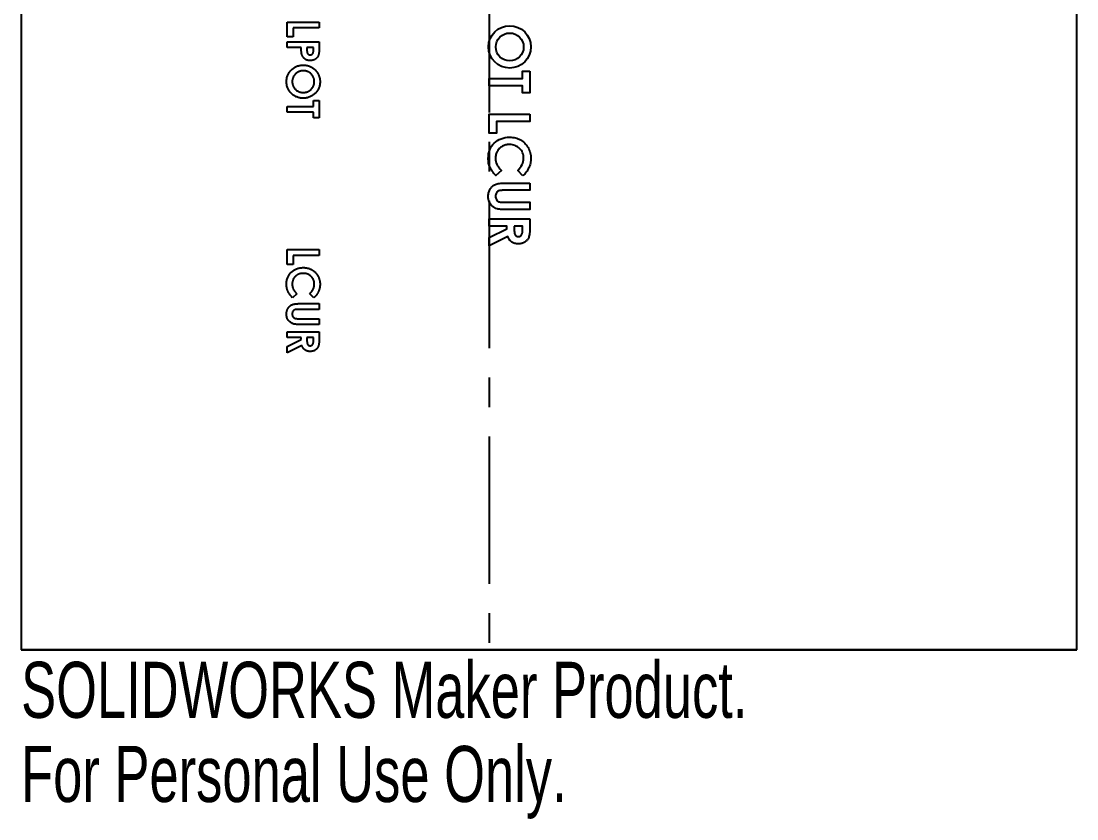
# Model space of a CAD drawing. Header units: millimetres. Extents: x -1295 to -1204, y -914 to -779.
# Drawn here: x -1295.2 to -1204.2, y -913.9 to -845.2 of the extents above; entities that cross this region are included whole.
import ezdxf

# ---------------------------------------------------------------- set-up
doc = ezdxf.new("R2010")
doc.units = ezdxf.units.MM
doc.linetypes.add('CENTERX2', pattern=[20.32, 12.7, -2.54, 2.54, -2.54])
doc.styles.add('SLDTEXTSTYLE0', font='TXT', dxfattribs={"width": 0.7})

msp = doc.modelspace()

# ---------------------------------------------------------------- linework, layer by layer
at = {"color": 7, "linetype": 'Continuous', "lineweight": 25}
for p, q in [((-1295.195, -779.37), (-1295.195, -899.37)), ((-1204.195, -899.37), (-1204.195, -779.37)), ((-1272.25, -845.245), (-1269.5, -845.245)), ((-1272.25, -846.514), (-1272.25, -845.245)), ((-1269.5, -845.245), (-1269.5, -845.738)), ((-1269.5, -845.738), (-1271.756, -845.738)), ((-1271.756, -845.738), (-1271.756, -846.514)), ((-1271.756, -846.514), (-1272.25, -846.514)), ((-1272.25, -847.431), (-1272.25, -846.937)), ((-1272.25, -846.937), (-1269.5, -846.937)), ((-1269.5, -846.937), (-1269.5, -847.488)), ((-1271.051, -847.431), (-1272.25, -847.431)), ((-1269.994, -847.431), (-1270.558, -847.431)), ((-1270.558, -847.431), (-1270.558, -847.605)), ((-1270.281, -848.065), (-1270.281, -848.065)), ((-1270.048, -847.936), (-1270.048, -847.936)), ((-1269.994, -847.586), (-1269.994, -847.431)), ((-1270.874, -848.947), (-1270.874, -848.947)), ((-1272.32, -850.384), (-1272.32, -850.384)), ((-1269.429, -850.38), (-1269.429, -850.38)), ((-1270.877, -851.309), (-1270.877, -851.309)), ((-1272.25, -853.001), (-1272.25, -852.508)), ((-1272.25, -852.508), (-1269.994, -852.508)), ((-1269.994, -852.014), (-1269.5, -852.014)), ((-1269.994, -852.508), (-1269.994, -852.014)), ((-1269.5, -852.014), (-1269.5, -853.495)), ((-1269.994, -853.001), (-1272.25, -853.001)), ((-1269.994, -853.495), (-1269.994, -853.001)), ((-1269.5, -853.495), (-1269.994, -853.495)), ((-1272.25, -864.857), (-1269.5, -864.857)), ((-1272.25, -866.126), (-1272.25, -864.857)), ((-1269.5, -865.351), (-1271.756, -865.351)), ((-1271.756, -865.351), (-1271.756, -866.126)), ((-1269.5, -864.857), (-1269.5, -865.351)), ((-1271.756, -866.126), (-1272.25, -866.126)), ((-1270.871, -866.408), (-1270.871, -866.408)), ((-1272.32, -867.836), (-1272.32, -867.836)), ((-1269.429, -867.844), (-1269.429, -867.844)), ((-1271.427, -868.655), (-1271.796, -869.006)), ((-1271.427, -868.655), (-1271.427, -868.655)), ((-1269.977, -869.017), (-1270.323, -868.655)), ((-1270.323, -868.655), (-1270.323, -868.655)), ((-1271.141, -869.511), (-1269.5, -869.511)), ((-1271.141, -869.511), (-1271.141, -869.511)), ((-1269.5, -869.511), (-1269.5, -870.004)), ((-1272.32, -870.412), (-1272.32, -870.412)), ((-1269.5, -870.004), (-1271.289, -870.004)), ((-1271.224, -870.815), (-1269.5, -870.815)), ((-1271.224, -870.815), (-1271.224, -870.815)), ((-1269.5, -870.815), (-1269.5, -871.309)), ((-1269.5, -871.309), (-1271.141, -871.309)), ((-1272.25, -871.944), (-1269.5, -871.944)), ((-1272.25, -872.437), (-1272.25, -871.944)), ((-1271.051, -872.437), (-1272.25, -872.437)), ((-1272.25, -873.211), (-1271.051, -872.605)), ((-1271.051, -872.605), (-1271.051, -872.437)), ((-1269.994, -872.437), (-1270.558, -872.437)), ((-1270.558, -872.437), (-1270.558, -872.629)), ((-1269.994, -872.605), (-1269.994, -872.437)), ((-1269.5, -871.944), (-1269.5, -872.519)), ((-1270.995, -873.125), (-1272.25, -873.759)), ((-1272.25, -873.759), (-1272.25, -873.211)), ((-1295.195, -899.37), (-1204.195, -899.37)), ((-1204.195, -899.37), (-1295.195, -899.37))]:
    msp.add_line(p, q, dxfattribs=at)
at = {"color": 7, "linetype": 'CENTERX2'}
msp.add_line((-1254.842, -779.37), (-1254.842, -899.37), dxfattribs=at)
at = {"color": 7, "linetype": 'Continuous', "flags": 128}
for points in [[(-1251.342, -849.466), (-1251.342, -851.351), (-1251.342, -851.351), (-1251.971, -851.351), (-1251.971, -851.351), (-1251.971, -850.722), (-1251.971, -850.722), (-1254.842, -850.722), (-1254.842, -850.722), (-1254.842, -850.094), (-1254.842, -850.094), (-1251.971, -850.094), (-1251.971, -850.094), (-1251.971, -849.466), (-1251.971, -849.466), (-1251.342, -849.466)], [(-1251.342, -853.19), (-1251.342, -853.819), (-1251.342, -853.819), (-1254.214, -853.819), (-1254.214, -853.819), (-1254.214, -854.806), (-1254.214, -854.806), (-1254.842, -854.806), (-1254.842, -854.806), (-1254.842, -853.19), (-1254.842, -853.19), (-1251.342, -853.19)], [(-1251.95, -858.485), (-1252.39, -858.025), (-1252.39, -858.025), (-1252.271, -857.905), (-1252.167, -857.782), (-1252.08, -857.656), (-1252.008, -857.525), (-1251.952, -857.392), (-1251.912, -857.253), (-1251.889, -857.112), (-1251.881, -856.967), (-1251.881, -856.967), (-1251.887, -856.846), (-1251.903, -856.729), (-1251.93, -856.617), (-1251.968, -856.511), (-1252.017, -856.409), (-1252.077, -856.312), (-1252.147, -856.219), (-1252.229, -856.132), (-1252.318, -856.053), (-1252.412, -855.984), (-1252.512, -855.925), (-1252.616, -855.878), (-1252.726, -855.841), (-1252.841, -855.814), (-1252.961, -855.799), (-1253.085, -855.793), (-1253.085, -855.793), (-1253.173, -855.795), (-1253.258, -855.802), (-1253.341, -855.814), (-1253.421, -855.831), (-1253.498, -855.852), (-1253.573, -855.878), (-1253.646, -855.909), (-1253.716, -855.944), (-1253.782, -855.983), (-1253.845, -856.026), (-1253.905, -856.074), (-1253.961, -856.125), (-1254.013, -856.18), (-1254.061, -856.239), (-1254.106, -856.302), (-1254.148, -856.369), (-1254.184, -856.438), (-1254.216, -856.51), (-1254.243, -856.583), (-1254.265, -856.659), (-1254.282, -856.736), (-1254.294, -856.815), (-1254.302, -856.897), (-1254.304, -856.979), (-1254.304, -856.979), (-1254.297, -857.119), (-1254.277, -857.253), (-1254.242, -857.382), (-1254.195, -857.504), (-1254.164, -857.564), (-1254.128, -857.625), (-1254.087, -857.688), (-1254.04, -857.753), (-1253.987, -857.818), (-1253.928, -857.886), (-1253.864, -857.955), (-1253.795, -858.025), (-1253.795, -858.025), (-1254.264, -858.471), (-1254.264, -858.471), (-1254.354, -858.377), (-1254.438, -858.284), (-1254.514, -858.192), (-1254.583, -858.102), (-1254.645, -858.013), (-1254.699, -857.925), (-1254.746, -857.838), (-1254.786, -857.753), (-1254.821, -857.667), (-1254.85, -857.578), (-1254.875, -857.486), (-1254.896, -857.392), (-1254.912, -857.293), (-1254.923, -857.192), (-1254.93, -857.089), (-1254.932, -856.982), (-1254.932, -856.982), (-1254.924, -856.786), (-1254.9, -856.601), (-1254.859, -856.423), (-1254.802, -856.255), (-1254.73, -856.097), (-1254.641, -855.946), (-1254.535, -855.806), (-1254.414, -855.674), (-1254.28, -855.555), (-1254.137, -855.451), (-1253.984, -855.364), (-1253.823, -855.292), (-1253.653, -855.236), (-1253.473, -855.196), (-1253.285, -855.172), (-1253.087, -855.165), (-1253.087, -855.165), (-1252.958, -855.168), (-1252.832, -855.179), (-1252.71, -855.198), (-1252.592, -855.223), (-1252.478, -855.255), (-1252.366, -855.295), (-1252.259, -855.342), (-1252.156, -855.397), (-1252.056, -855.458), (-1251.962, -855.525), (-1251.872, -855.599), (-1251.788, -855.679), (-1251.709, -855.765), (-1251.635, -855.857), (-1251.565, -855.956), (-1251.501, -856.061), (-1251.443, -856.169), (-1251.392, -856.281), (-1251.349, -856.394), (-1251.314, -856.51), (-1251.288, -856.627), (-1251.268, -856.746), (-1251.257, -856.868), (-1251.253, -856.992), (-1251.253, -856.992), (-1251.255, -857.098), (-1251.264, -857.202), (-1251.278, -857.305), (-1251.298, -857.408), (-1251.324, -857.51), (-1251.355, -857.61), (-1251.392, -857.71), (-1251.434, -857.809), (-1251.482, -857.905), (-1251.535, -857.998), (-1251.591, -858.088), (-1251.654, -858.174), (-1251.72, -858.257), (-1251.792, -858.337), (-1251.868, -858.412), (-1251.95, -858.485)], [(-1251.342, -859.113), (-1251.342, -859.742), (-1251.342, -859.742), (-1253.62, -859.742), (-1253.62, -859.742), (-1253.69, -859.742), (-1253.756, -859.745), (-1253.816, -859.749), (-1253.871, -859.754), (-1253.92, -859.762), (-1253.965, -859.77), (-1254.003, -859.781), (-1254.036, -859.793), (-1254.094, -859.822), (-1254.146, -859.861), (-1254.192, -859.907), (-1254.231, -859.962), (-1254.263, -860.024), (-1254.286, -860.092), (-1254.299, -860.166), (-1254.304, -860.246), (-1254.304, -860.246), (-1254.299, -860.331), (-1254.284, -860.41), (-1254.258, -860.483), (-1254.223, -860.549), (-1254.179, -860.608), (-1254.13, -860.657), (-1254.076, -860.696), (-1254.016, -860.725), (-1253.981, -860.737), (-1253.939, -860.746), (-1253.89, -860.755), (-1253.833, -860.762), (-1253.77, -860.767), (-1253.699, -860.771), (-1253.621, -860.773), (-1253.536, -860.774), (-1253.536, -860.774), (-1251.342, -860.774), (-1251.342, -860.774), (-1251.342, -861.402), (-1251.342, -861.402), (-1253.43, -861.402), (-1253.43, -861.402), (-1253.557, -861.401), (-1253.674, -861.398), (-1253.781, -861.394), (-1253.878, -861.387), (-1253.964, -861.379), (-1254.04, -861.37), (-1254.107, -861.358), (-1254.163, -861.344), (-1254.265, -861.309), (-1254.364, -861.261), (-1254.462, -861.199), (-1254.558, -861.125), (-1254.648, -861.041), (-1254.725, -860.95), (-1254.789, -860.854), (-1254.841, -860.752), (-1254.881, -860.642), (-1254.909, -860.523), (-1254.927, -860.396), (-1254.932, -860.26), (-1254.932, -860.26), (-1254.929, -860.169), (-1254.921, -860.082), (-1254.908, -859.998), (-1254.889, -859.916), (-1254.864, -859.838), (-1254.834, -859.762), (-1254.798, -859.69), (-1254.758, -859.62), (-1254.713, -859.554), (-1254.664, -859.493), (-1254.614, -859.437), (-1254.561, -859.386), (-1254.504, -859.34), (-1254.446, -859.299), (-1254.384, -859.262), (-1254.319, -859.231), (-1254.248, -859.203), (-1254.165, -859.179), (-1254.071, -859.159), (-1253.965, -859.143), (-1253.849, -859.13), (-1253.721, -859.12), (-1253.581, -859.116), (-1253.43, -859.113), (-1253.43, -859.113), (-1251.342, -859.113)], [(-1251.342, -862.21), (-1251.342, -862.942), (-1251.342, -862.942), (-1251.344, -863.087), (-1251.349, -863.221), (-1251.356, -863.344), (-1251.368, -863.456), (-1251.382, -863.559), (-1251.4, -863.649), (-1251.42, -863.729), (-1251.444, -863.798), (-1251.471, -863.861), (-1251.503, -863.92), (-1251.539, -863.975), (-1251.579, -864.028), (-1251.623, -864.078), (-1251.671, -864.124), (-1251.724, -864.168), (-1251.781, -864.209), (-1251.841, -864.245), (-1251.903, -864.277), (-1251.969, -864.303), (-1252.037, -864.325), (-1252.108, -864.342), (-1252.182, -864.354), (-1252.257, -864.361), (-1252.337, -864.363), (-1252.337, -864.363), (-1252.419, -864.361), (-1252.499, -864.354), (-1252.574, -864.341), (-1252.647, -864.323), (-1252.716, -864.3), (-1252.781, -864.272), (-1252.844, -864.239), (-1252.902, -864.202), (-1252.957, -864.159), (-1253.008, -864.11), (-1253.057, -864.057), (-1253.101, -863.998), (-1253.142, -863.934), (-1253.18, -863.866), (-1253.214, -863.792), (-1253.245, -863.713), (-1253.245, -863.713), (-1254.842, -864.521), (-1254.842, -864.521), (-1254.842, -863.822), (-1254.842, -863.822), (-1253.317, -863.051), (-1253.317, -863.051), (-1253.317, -862.838), (-1253.317, -862.838), (-1254.842, -862.838), (-1254.842, -862.838), (-1254.842, -862.21), (-1254.842, -862.21), (-1251.342, -862.21)], [(-1252.689, -862.838), (-1252.689, -863.083), (-1252.689, -863.083), (-1252.687, -863.172), (-1252.684, -863.254), (-1252.677, -863.329), (-1252.668, -863.397), (-1252.656, -863.457), (-1252.642, -863.51), (-1252.625, -863.556), (-1252.605, -863.595), (-1252.583, -863.628), (-1252.557, -863.656), (-1252.527, -863.681), (-1252.494, -863.7), (-1252.458, -863.716), (-1252.418, -863.726), (-1252.375, -863.733), (-1252.328, -863.735), (-1252.328, -863.735), (-1252.273, -863.731), (-1252.221, -863.718), (-1252.173, -863.696), (-1252.129, -863.666), (-1252.09, -863.628), (-1252.056, -863.585), (-1252.029, -863.535), (-1252.008, -863.48), (-1251.999, -863.448), (-1251.992, -863.409), (-1251.985, -863.365), (-1251.98, -863.315), (-1251.976, -863.258), (-1251.973, -863.195), (-1251.971, -863.127), (-1251.971, -863.052), (-1251.971, -863.052), (-1251.971, -862.838), (-1251.971, -862.838), (-1252.689, -862.838)]]:
    msp.add_lwpolyline(points, dxfattribs=at)
at = {"color": 7, "linetype": 'Continuous'}
for centre, radius in [((-1253.08, -847.379), 1.827), ((-1253.078, -847.383), 1.197)]:
    msp.add_circle(centre, radius, dxfattribs=at)
at = {"color": 7, "linetype": 'Continuous', "lineweight": 25}
for points, knots in [([(-1271.009, -847.991), (-1271.013, -847.977), (-1271.021, -847.946), (-1271.028, -847.896), (-1271.035, -847.838), (-1271.041, -847.771), (-1271.046, -847.697), (-1271.049, -847.616), (-1271.051, -847.526), (-1271.051, -847.463), (-1271.051, -847.431)], [0, 0, 0, 0, 0.077373, 0.167614, 0.272108, 0.390016, 0.521363, 0.667272, 0.82681, 1, 1, 1, 1]), ([(-1270.281, -848.559), (-1270.304, -848.559), (-1270.349, -848.558), (-1270.415, -848.551), (-1270.479, -848.538), (-1270.539, -848.522), (-1270.596, -848.501), (-1270.651, -848.474), (-1270.702, -848.443), (-1270.75, -848.407), (-1270.795, -848.367), (-1270.837, -848.324), (-1270.874, -848.277), (-1270.908, -848.226), (-1270.939, -848.172), (-1270.967, -848.115), (-1270.991, -848.055), (-1271.003, -848.012), (-1271.009, -847.991)], [0, 0, 0, 0, 0.068863, 0.135324, 0.199253, 0.261503, 0.322661, 0.382747, 0.442522, 0.50232, 0.56277, 0.622352, 0.682289, 0.743376, 0.805048, 0.868091, 0.933123, 1, 1, 1, 1]), ([(-1270.558, -847.605), (-1270.557, -847.637), (-1270.557, -847.696), (-1270.552, -847.775), (-1270.544, -847.84), (-1270.532, -847.89), (-1270.514, -847.93), (-1270.493, -847.964), (-1270.468, -847.995), (-1270.437, -848.02), (-1270.403, -848.041), (-1270.365, -848.055), (-1270.324, -848.064), (-1270.295, -848.065), (-1270.281, -848.065)], [0, 0, 0, 0, 0.155172, 0.28552, 0.390535, 0.471014, 0.53849, 0.602942, 0.66656, 0.730177, 0.794928, 0.860217, 0.928115, 1, 1, 1, 1]), ([(-1269.5, -847.488), (-1269.5, -847.524), (-1269.5, -847.594), (-1269.504, -847.694), (-1269.511, -847.786), (-1269.519, -847.871), (-1269.531, -847.947), (-1269.544, -848.016), (-1269.561, -848.078), (-1269.58, -848.132), (-1269.603, -848.181), (-1269.627, -848.227), (-1269.657, -848.27), (-1269.687, -848.311), (-1269.722, -848.348), (-1269.76, -848.383), (-1269.801, -848.416), (-1269.845, -848.446), (-1269.891, -848.472), (-1269.94, -848.496), (-1269.992, -848.515), (-1270.045, -848.531), (-1270.101, -848.544), (-1270.159, -848.552), (-1270.219, -848.558), (-1270.26, -848.559), (-1270.281, -848.559)], [0, 0, 0, 0, 0.070781, 0.136552, 0.197012, 0.252923, 0.303687, 0.349719, 0.39124, 0.428479, 0.463057, 0.49715, 0.531002, 0.564226, 0.597701, 0.631421, 0.665597, 0.700451, 0.735881, 0.771092, 0.806975, 0.843534, 0.88094, 0.919294, 0.95918, 1, 1, 1, 1]), ([(-1270.281, -848.065), (-1270.268, -848.065), (-1270.243, -848.064), (-1270.207, -848.058), (-1270.173, -848.048), (-1270.142, -848.034), (-1270.114, -848.015), (-1270.089, -847.993), (-1270.066, -847.967), (-1270.054, -847.946), (-1270.048, -847.936)], [0, 0, 0, 0, 0.137788, 0.267341, 0.390444, 0.511778, 0.629509, 0.747829, 0.871885, 1, 1, 1, 1]), ([(-1270.048, -847.936), (-1270.044, -847.927), (-1270.034, -847.909), (-1270.023, -847.877), (-1270.014, -847.841), (-1270.007, -847.8), (-1270.001, -847.753), (-1269.996, -847.702), (-1269.994, -847.646), (-1269.994, -847.607), (-1269.994, -847.586)], [0, 0, 0, 0, 0.082101, 0.173825, 0.278953, 0.396639, 0.527316, 0.671298, 0.828754, 1, 1, 1, 1]), ([(-1272.32, -850.384), (-1272.319, -850.333), (-1272.317, -850.234), (-1272.296, -850.089), (-1272.263, -849.949), (-1272.215, -849.817), (-1272.155, -849.691), (-1272.081, -849.572), (-1271.993, -849.459), (-1271.894, -849.354), (-1271.785, -849.259), (-1271.67, -849.176), (-1271.549, -849.105), (-1271.424, -849.047), (-1271.294, -849.002), (-1271.158, -848.97), (-1271.018, -848.951), (-1270.922, -848.948), (-1270.874, -848.947)], [0, 0, 0, 0, 0.066749, 0.131152, 0.193732, 0.255326, 0.316388, 0.378027, 0.440406, 0.504557, 0.568658, 0.630986, 0.692288, 0.752615, 0.8132, 0.874016, 0.936158, 1, 1, 1, 1]), ([(-1272.32, -850.384), (-1272.319, -850.333), (-1272.317, -850.234), (-1272.296, -850.089), (-1272.263, -849.949), (-1272.215, -849.817), (-1272.155, -849.691), (-1272.081, -849.572), (-1271.993, -849.459), (-1271.894, -849.354), (-1271.785, -849.259), (-1271.67, -849.176), (-1271.549, -849.105), (-1271.424, -849.047), (-1271.294, -849.002), (-1271.158, -848.97), (-1271.018, -848.951), (-1270.922, -848.948), (-1270.874, -848.947)], [0, 0, 0, 0, 0.066749, 0.131152, 0.193732, 0.255326, 0.316388, 0.378027, 0.440406, 0.504557, 0.568658, 0.630986, 0.692288, 0.752615, 0.8132, 0.874016, 0.936158, 1, 1, 1, 1]), ([(-1270.874, -848.947), (-1270.841, -848.947), (-1270.777, -848.948), (-1270.681, -848.958), (-1270.587, -848.973), (-1270.495, -848.993), (-1270.405, -849.02), (-1270.318, -849.053), (-1270.231, -849.092), (-1270.148, -849.137), (-1270.067, -849.186), (-1269.991, -849.241), (-1269.919, -849.3), (-1269.851, -849.363), (-1269.787, -849.431), (-1269.727, -849.503), (-1269.673, -849.581), (-1269.622, -849.661), (-1269.577, -849.745), (-1269.538, -849.831), (-1269.504, -849.918), (-1269.477, -850.008), (-1269.455, -850.098), (-1269.441, -850.191), (-1269.431, -850.285), (-1269.43, -850.348), (-1269.429, -850.38)], [0, 0, 0, 0, 0.043115, 0.085683, 0.127595, 0.169006, 0.210449, 0.251829, 0.293462, 0.335399, 0.377495, 0.418707, 0.459892, 0.500892, 0.541892, 0.583232, 0.624982, 0.667207, 0.709589, 0.751101, 0.792567, 0.833544, 0.874827, 0.916017, 0.957859, 1, 1, 1, 1]), ([(-1270.874, -848.947), (-1270.841, -848.947), (-1270.777, -848.948), (-1270.681, -848.958), (-1270.587, -848.973), (-1270.495, -848.993), (-1270.405, -849.02), (-1270.318, -849.053), (-1270.231, -849.092), (-1270.148, -849.137), (-1270.067, -849.186), (-1269.991, -849.241), (-1269.919, -849.3), (-1269.851, -849.363), (-1269.787, -849.431), (-1269.727, -849.503), (-1269.673, -849.581), (-1269.622, -849.661), (-1269.577, -849.745), (-1269.538, -849.831), (-1269.504, -849.918), (-1269.477, -850.008), (-1269.455, -850.098), (-1269.441, -850.191), (-1269.431, -850.285), (-1269.43, -850.348), (-1269.429, -850.38)], [0, 0, 0, 0, 0.043115, 0.085683, 0.127595, 0.169006, 0.210449, 0.251829, 0.293462, 0.335399, 0.377495, 0.418707, 0.459892, 0.500892, 0.541892, 0.583232, 0.624982, 0.667207, 0.709589, 0.751101, 0.792567, 0.833544, 0.874827, 0.916017, 0.957859, 1, 1, 1, 1]), ([(-1271.615, -849.779), (-1271.632, -849.801), (-1271.666, -849.845), (-1271.709, -849.914), (-1271.745, -849.986), (-1271.775, -850.061), (-1271.798, -850.138), (-1271.815, -850.217), (-1271.825, -850.299), (-1271.826, -850.354), (-1271.827, -850.382)], [0, 0, 0, 0, 0.127991, 0.253098, 0.376184, 0.498936, 0.621526, 0.745707, 0.871575, 1, 1, 1, 1]), ([(-1270.88, -849.44), (-1270.918, -849.442), (-1270.992, -849.444), (-1271.1, -849.459), (-1271.201, -849.486), (-1271.297, -849.523), (-1271.387, -849.571), (-1271.47, -849.629), (-1271.547, -849.698), (-1271.592, -849.752), (-1271.615, -849.779)], [0, 0, 0, 0, 0.134797, 0.264181, 0.388435, 0.509667, 0.630435, 0.750688, 0.873464, 1, 1, 1, 1]), ([(-1269.923, -850.372), (-1269.924, -850.34), (-1269.926, -850.277), (-1269.939, -850.184), (-1269.959, -850.094), (-1269.989, -850.009), (-1270.028, -849.928), (-1270.074, -849.85), (-1270.13, -849.777), (-1270.192, -849.708), (-1270.262, -849.646), (-1270.336, -849.59), (-1270.417, -849.545), (-1270.5, -849.506), (-1270.589, -849.477), (-1270.682, -849.455), (-1270.78, -849.443), (-1270.846, -849.441), (-1270.88, -849.44)], [0, 0, 0, 0, 0.064604, 0.127503, 0.188508, 0.248691, 0.308577, 0.368787, 0.429858, 0.492768, 0.555705, 0.617662, 0.678956, 0.74018, 0.802339, 0.866301, 0.931712, 1, 1, 1, 1]), ([(-1270.883, -851.803), (-1270.933, -851.801), (-1271.03, -851.799), (-1271.172, -851.779), (-1271.309, -851.747), (-1271.44, -851.701), (-1271.566, -851.643), (-1271.685, -851.572), (-1271.798, -851.487), (-1271.905, -851.391), (-1272.002, -851.285), (-1272.087, -851.173), (-1272.159, -851.055), (-1272.219, -850.931), (-1272.265, -850.802), (-1272.297, -850.668), (-1272.317, -850.528), (-1272.319, -850.432), (-1272.32, -850.384)], [0, 0, 0, 0, 0.065715, 0.129494, 0.191702, 0.253134, 0.314179, 0.375809, 0.43847, 0.502816, 0.566965, 0.629382, 0.690509, 0.751099, 0.811688, 0.872943, 0.935508, 1, 1, 1, 1]), ([(-1271.827, -850.382), (-1271.826, -850.414), (-1271.824, -850.476), (-1271.812, -850.568), (-1271.79, -850.655), (-1271.76, -850.74), (-1271.721, -850.82), (-1271.673, -850.897), (-1271.618, -850.971), (-1271.554, -851.04), (-1271.484, -851.103), (-1271.409, -851.158), (-1271.33, -851.205), (-1271.247, -851.243), (-1271.16, -851.273), (-1271.069, -851.293), (-1270.974, -851.306), (-1270.91, -851.308), (-1270.877, -851.309)], [0, 0, 0, 0, 0.064141, 0.126199, 0.186822, 0.24691, 0.307224, 0.368112, 0.430322, 0.494119, 0.558218, 0.6211, 0.682558, 0.744063, 0.805909, 0.868982, 0.933254, 1, 1, 1, 1]), ([(-1271.827, -850.382), (-1271.826, -850.414), (-1271.824, -850.476), (-1271.812, -850.568), (-1271.79, -850.655), (-1271.76, -850.74), (-1271.721, -850.82), (-1271.673, -850.897), (-1271.618, -850.971), (-1271.554, -851.04), (-1271.484, -851.103), (-1271.409, -851.158), (-1271.33, -851.205), (-1271.247, -851.243), (-1271.16, -851.273), (-1271.069, -851.293), (-1270.974, -851.306), (-1270.91, -851.308), (-1270.877, -851.309)], [0, 0, 0, 0, 0.064141, 0.126199, 0.186822, 0.24691, 0.307224, 0.368112, 0.430322, 0.494119, 0.558218, 0.6211, 0.682558, 0.744063, 0.805909, 0.868982, 0.933254, 1, 1, 1, 1]), ([(-1269.429, -850.38), (-1269.431, -850.428), (-1269.433, -850.522), (-1269.454, -850.661), (-1269.487, -850.795), (-1269.533, -850.924), (-1269.593, -851.047), (-1269.666, -851.165), (-1269.753, -851.279), (-1269.851, -851.385), (-1269.959, -851.482), (-1270.074, -851.568), (-1270.194, -851.641), (-1270.321, -851.7), (-1270.453, -851.746), (-1270.591, -851.778), (-1270.735, -851.799), (-1270.833, -851.801), (-1270.883, -851.803)], [0, 0, 0, 0, 0.06339, 0.125147, 0.185634, 0.245956, 0.306302, 0.367332, 0.430072, 0.494704, 0.559368, 0.622545, 0.684488, 0.745828, 0.807446, 0.870006, 0.933933, 1, 1, 1, 1]), ([(-1270.877, -851.309), (-1270.844, -851.308), (-1270.779, -851.306), (-1270.685, -851.294), (-1270.594, -851.272), (-1270.507, -851.242), (-1270.424, -851.204), (-1270.345, -851.157), (-1270.27, -851.101), (-1270.199, -851.037), (-1270.134, -850.968), (-1270.078, -850.894), (-1270.029, -850.816), (-1269.991, -850.734), (-1269.961, -850.649), (-1269.938, -850.56), (-1269.926, -850.468), (-1269.924, -850.404), (-1269.923, -850.372)], [0, 0, 0, 0, 0.065939, 0.129791, 0.192175, 0.253617, 0.314719, 0.376282, 0.438973, 0.503175, 0.567329, 0.629651, 0.69065, 0.751238, 0.811754, 0.872788, 0.93554, 1, 1, 1, 1]), ([(-1270.877, -851.309), (-1270.844, -851.308), (-1270.779, -851.306), (-1270.685, -851.294), (-1270.594, -851.272), (-1270.507, -851.242), (-1270.424, -851.204), (-1270.345, -851.157), (-1270.27, -851.101), (-1270.199, -851.037), (-1270.134, -850.968), (-1270.078, -850.894), (-1270.029, -850.816), (-1269.991, -850.734), (-1269.961, -850.649), (-1269.938, -850.56), (-1269.926, -850.468), (-1269.924, -850.404), (-1269.923, -850.372)], [0, 0, 0, 0, 0.065939, 0.129791, 0.192175, 0.253617, 0.314719, 0.376282, 0.438973, 0.503175, 0.567329, 0.629651, 0.69065, 0.751238, 0.811754, 0.872788, 0.93554, 1, 1, 1, 1]), ([(-1272.32, -867.836), (-1272.319, -867.785), (-1272.317, -867.685), (-1272.298, -867.538), (-1272.266, -867.398), (-1272.221, -867.265), (-1272.163, -867.139), (-1272.093, -867.021), (-1272.01, -866.91), (-1271.915, -866.807), (-1271.81, -866.713), (-1271.697, -866.631), (-1271.576, -866.563), (-1271.449, -866.505), (-1271.314, -866.462), (-1271.173, -866.431), (-1271.024, -866.412), (-1270.922, -866.409), (-1270.871, -866.408)], [0, 0, 0, 0, 0.067374, 0.131832, 0.194455, 0.255566, 0.315587, 0.375625, 0.436133, 0.497772, 0.559461, 0.620267, 0.680775, 0.741575, 0.803222, 0.866497, 0.931913, 1, 1, 1, 1]), ([(-1272.32, -867.836), (-1272.319, -867.785), (-1272.317, -867.685), (-1272.298, -867.538), (-1272.266, -867.398), (-1272.221, -867.265), (-1272.163, -867.139), (-1272.093, -867.021), (-1272.01, -866.91), (-1271.915, -866.807), (-1271.81, -866.713), (-1271.697, -866.631), (-1271.576, -866.563), (-1271.449, -866.505), (-1271.314, -866.462), (-1271.173, -866.431), (-1271.024, -866.412), (-1270.922, -866.409), (-1270.871, -866.408)], [0, 0, 0, 0, 0.067374, 0.131832, 0.194455, 0.255566, 0.315587, 0.375625, 0.436133, 0.497772, 0.559461, 0.620267, 0.680775, 0.741575, 0.803222, 0.866497, 0.931913, 1, 1, 1, 1]), ([(-1270.869, -866.902), (-1270.892, -866.902), (-1270.938, -866.903), (-1271.005, -866.908), (-1271.07, -866.918), (-1271.132, -866.931), (-1271.193, -866.947), (-1271.253, -866.968), (-1271.31, -866.992), (-1271.365, -867.02), (-1271.417, -867.051), (-1271.467, -867.085), (-1271.514, -867.122), (-1271.558, -867.162), (-1271.599, -867.206), (-1271.637, -867.252), (-1271.672, -867.302), (-1271.705, -867.354), (-1271.733, -867.409), (-1271.759, -867.465), (-1271.78, -867.523), (-1271.797, -867.582), (-1271.811, -867.643), (-1271.82, -867.705), (-1271.826, -867.769), (-1271.827, -867.812), (-1271.827, -867.834)], [0, 0, 0, 0, 0.04599, 0.090647, 0.134497, 0.177347, 0.219284, 0.260927, 0.302462, 0.343585, 0.384146, 0.424344, 0.464381, 0.503969, 0.543783, 0.583766, 0.624386, 0.665518, 0.706649, 0.747805, 0.788877, 0.830204, 0.871696, 0.913726, 0.956584, 1, 1, 1, 1]), ([(-1270.871, -866.408), (-1270.837, -866.409), (-1270.77, -866.41), (-1270.671, -866.419), (-1270.575, -866.433), (-1270.482, -866.453), (-1270.392, -866.478), (-1270.304, -866.51), (-1270.22, -866.547), (-1270.139, -866.59), (-1270.06, -866.637), (-1269.986, -866.691), (-1269.916, -866.748), (-1269.849, -866.812), (-1269.787, -866.88), (-1269.728, -866.952), (-1269.674, -867.03), (-1269.624, -867.112), (-1269.578, -867.197), (-1269.538, -867.285), (-1269.504, -867.374), (-1269.477, -867.464), (-1269.456, -867.557), (-1269.44, -867.651), (-1269.432, -867.747), (-1269.43, -867.811), (-1269.429, -867.844)], [0, 0, 0, 0, 0.044668, 0.088522, 0.130976, 0.172908, 0.214009, 0.254998, 0.295309, 0.335907, 0.37632, 0.416323, 0.456499, 0.496665, 0.537199, 0.578092, 0.619901, 0.662604, 0.705271, 0.747628, 0.789409, 0.831248, 0.872811, 0.91486, 0.957022, 1, 1, 1, 1]), ([(-1270.871, -866.408), (-1270.837, -866.409), (-1270.77, -866.41), (-1270.671, -866.419), (-1270.575, -866.433), (-1270.482, -866.453), (-1270.392, -866.478), (-1270.304, -866.51), (-1270.22, -866.547), (-1270.139, -866.59), (-1270.06, -866.637), (-1269.986, -866.691), (-1269.916, -866.748), (-1269.849, -866.812), (-1269.787, -866.88), (-1269.728, -866.952), (-1269.674, -867.03), (-1269.624, -867.112), (-1269.578, -867.197), (-1269.538, -867.285), (-1269.504, -867.374), (-1269.477, -867.464), (-1269.456, -867.557), (-1269.44, -867.651), (-1269.432, -867.747), (-1269.43, -867.811), (-1269.429, -867.844)], [0, 0, 0, 0, 0.044668, 0.088522, 0.130976, 0.172908, 0.214009, 0.254998, 0.295309, 0.335907, 0.37632, 0.416323, 0.456499, 0.496665, 0.537199, 0.578092, 0.619901, 0.662604, 0.705271, 0.747628, 0.789409, 0.831248, 0.872811, 0.91486, 0.957022, 1, 1, 1, 1]), ([(-1269.923, -867.825), (-1269.924, -867.793), (-1269.926, -867.73), (-1269.938, -867.638), (-1269.96, -867.55), (-1269.99, -867.465), (-1270.029, -867.385), (-1270.076, -867.308), (-1270.132, -867.235), (-1270.195, -867.168), (-1270.265, -867.106), (-1270.339, -867.051), (-1270.418, -867.005), (-1270.501, -866.967), (-1270.587, -866.938), (-1270.678, -866.917), (-1270.772, -866.905), (-1270.837, -866.903), (-1270.869, -866.902)], [0, 0, 0, 0, 0.064715, 0.127707, 0.188882, 0.249158, 0.309661, 0.370225, 0.432332, 0.495782, 0.559304, 0.621861, 0.683322, 0.744523, 0.806088, 0.868994, 0.933419, 1, 1, 1, 1]), ([(-1271.796, -869.006), (-1271.819, -868.982), (-1271.866, -868.933), (-1271.932, -868.861), (-1271.991, -868.788), (-1272.046, -868.718), (-1272.095, -868.648), (-1272.137, -868.578), (-1272.175, -868.51), (-1272.206, -868.443), (-1272.234, -868.374), (-1272.257, -868.304), (-1272.277, -868.232), (-1272.293, -868.157), (-1272.305, -868.08), (-1272.314, -868.001), (-1272.32, -867.919), (-1272.32, -867.864), (-1272.32, -867.836)], [0, 0, 0, 0, 0.077784, 0.151817, 0.222542, 0.29028, 0.354643, 0.415801, 0.474713, 0.53043, 0.585584, 0.641307, 0.6979, 0.75542, 0.814521, 0.874876, 0.936669, 1, 1, 1, 1]), ([(-1271.827, -867.834), (-1271.826, -867.871), (-1271.824, -867.943), (-1271.807, -868.049), (-1271.78, -868.15), (-1271.749, -868.231), (-1271.718, -868.295), (-1271.688, -868.342), (-1271.656, -868.392), (-1271.619, -868.443), (-1271.578, -868.495), (-1271.531, -868.547), (-1271.481, -868.602), (-1271.445, -868.637), (-1271.427, -868.655)], [0, 0, 0, 0, 0.117044, 0.22996, 0.340689, 0.449881, 0.50608, 0.565321, 0.62822, 0.694742, 0.765029, 0.839587, 0.917753, 1, 1, 1, 1]), ([(-1270.323, -868.655), (-1270.291, -868.625), (-1270.229, -868.565), (-1270.148, -868.468), (-1270.079, -868.368), (-1270.021, -868.265), (-1269.977, -868.159), (-1269.946, -868.05), (-1269.926, -867.938), (-1269.924, -867.863), (-1269.923, -867.825)], [0, 0, 0, 0, 0.139413, 0.272761, 0.39951, 0.522802, 0.64266, 0.761583, 0.879795, 1, 1, 1, 1]), ([(-1269.429, -867.844), (-1269.43, -867.872), (-1269.431, -867.927), (-1269.438, -868.009), (-1269.448, -868.091), (-1269.465, -868.171), (-1269.484, -868.251), (-1269.51, -868.33), (-1269.538, -868.409), (-1269.572, -868.486), (-1269.609, -868.562), (-1269.65, -868.635), (-1269.695, -868.706), (-1269.744, -868.773), (-1269.797, -868.838), (-1269.853, -868.901), (-1269.913, -868.961), (-1269.956, -868.998), (-1269.977, -869.017)], [0, 0, 0, 0, 0.062276, 0.123904, 0.185067, 0.24684, 0.308435, 0.370241, 0.432587, 0.495925, 0.559351, 0.621943, 0.684393, 0.746986, 0.809441, 0.872508, 0.935769, 1, 1, 1, 1]), ([(-1272.32, -870.412), (-1272.32, -870.388), (-1272.319, -870.341), (-1272.312, -870.272), (-1272.302, -870.206), (-1272.287, -870.142), (-1272.268, -870.08), (-1272.244, -870.02), (-1272.216, -869.963), (-1272.184, -869.909), (-1272.149, -869.857), (-1272.111, -869.81), (-1272.071, -869.765), (-1272.029, -869.725), (-1271.985, -869.688), (-1271.939, -869.656), (-1271.89, -869.627), (-1271.838, -869.602), (-1271.781, -869.58), (-1271.715, -869.561), (-1271.641, -869.545), (-1271.558, -869.533), (-1271.466, -869.523), (-1271.366, -869.516), (-1271.256, -869.512), (-1271.18, -869.511), (-1271.141, -869.511)], [0, 0, 0, 0, 0.041716, 0.082306, 0.121576, 0.160073, 0.198001, 0.235575, 0.272725, 0.309812, 0.346569, 0.382461, 0.417249, 0.451311, 0.484834, 0.518013, 0.551052, 0.584156, 0.619453, 0.659145, 0.70346, 0.752831, 0.806837, 0.866137, 0.930499, 1, 1, 1, 1]), ([(-1272.32, -870.412), (-1272.32, -870.388), (-1272.319, -870.341), (-1272.312, -870.272), (-1272.302, -870.206), (-1272.287, -870.142), (-1272.268, -870.08), (-1272.244, -870.02), (-1272.216, -869.963), (-1272.184, -869.909), (-1272.149, -869.857), (-1272.111, -869.81), (-1272.071, -869.765), (-1272.029, -869.725), (-1271.985, -869.688), (-1271.939, -869.656), (-1271.89, -869.627), (-1271.838, -869.602), (-1271.781, -869.58), (-1271.715, -869.561), (-1271.641, -869.545), (-1271.558, -869.533), (-1271.466, -869.523), (-1271.366, -869.516), (-1271.256, -869.512), (-1271.18, -869.511), (-1271.141, -869.511)], [0, 0, 0, 0, 0.041716, 0.082306, 0.121576, 0.160073, 0.198001, 0.235575, 0.272725, 0.309812, 0.346569, 0.382461, 0.417249, 0.451311, 0.484834, 0.518013, 0.551052, 0.584156, 0.619453, 0.659145, 0.70346, 0.752831, 0.806837, 0.866137, 0.930499, 1, 1, 1, 1]), ([(-1271.141, -871.309), (-1271.174, -871.309), (-1271.238, -871.309), (-1271.329, -871.307), (-1271.413, -871.303), (-1271.489, -871.298), (-1271.557, -871.292), (-1271.617, -871.284), (-1271.67, -871.275), (-1271.729, -871.261), (-1271.797, -871.238), (-1271.876, -871.199), (-1271.953, -871.15), (-1272.028, -871.092), (-1272.097, -871.027), (-1272.158, -870.956), (-1272.21, -870.88), (-1272.251, -870.798), (-1272.283, -870.711), (-1272.304, -870.617), (-1272.318, -870.517), (-1272.32, -870.447), (-1272.32, -870.412)], [0, 0, 0, 0, 0.058539, 0.112566, 0.161777, 0.206504, 0.246443, 0.281985, 0.313198, 0.339791, 0.389396, 0.440456, 0.493937, 0.549959, 0.606468, 0.661298, 0.71467, 0.767607, 0.821627, 0.878109, 0.937204, 1, 1, 1, 1]), ([(-1271.289, -870.004), (-1271.308, -870.005), (-1271.344, -870.005), (-1271.395, -870.007), (-1271.442, -870.01), (-1271.485, -870.014), (-1271.524, -870.02), (-1271.559, -870.026), (-1271.589, -870.035), (-1271.624, -870.047), (-1271.663, -870.066), (-1271.703, -870.098), (-1271.74, -870.134), (-1271.771, -870.177), (-1271.796, -870.226), (-1271.814, -870.28), (-1271.825, -870.339), (-1271.826, -870.38), (-1271.827, -870.401)], [0, 0, 0, 0, 0.072219, 0.13949, 0.20037, 0.256433, 0.307804, 0.353659, 0.39442, 0.430156, 0.496666, 0.562018, 0.628755, 0.69741, 0.768079, 0.841338, 0.918336, 1, 1, 1, 1]), ([(-1271.827, -870.401), (-1271.826, -870.423), (-1271.825, -870.466), (-1271.812, -870.529), (-1271.793, -870.587), (-1271.764, -870.639), (-1271.731, -870.686), (-1271.692, -870.724), (-1271.649, -870.756), (-1271.608, -870.776), (-1271.571, -870.787), (-1271.538, -870.795), (-1271.499, -870.801), (-1271.455, -870.807), (-1271.405, -870.81), (-1271.35, -870.814), (-1271.289, -870.815), (-1271.246, -870.815), (-1271.224, -870.815)], [0, 0, 0, 0, 0.078802, 0.153651, 0.225206, 0.29531, 0.36319, 0.427095, 0.488999, 0.551225, 0.585358, 0.625416, 0.671592, 0.724656, 0.783348, 0.849131, 0.921326, 1, 1, 1, 1]), ([(-1271.827, -870.401), (-1271.826, -870.423), (-1271.825, -870.466), (-1271.812, -870.529), (-1271.793, -870.587), (-1271.764, -870.639), (-1271.731, -870.686), (-1271.692, -870.724), (-1271.649, -870.756), (-1271.608, -870.776), (-1271.571, -870.787), (-1271.538, -870.795), (-1271.499, -870.801), (-1271.455, -870.807), (-1271.405, -870.81), (-1271.35, -870.814), (-1271.289, -870.815), (-1271.246, -870.815), (-1271.224, -870.815)], [0, 0, 0, 0, 0.078802, 0.153651, 0.225206, 0.29531, 0.36319, 0.427095, 0.488999, 0.551225, 0.585358, 0.625416, 0.671592, 0.724656, 0.783348, 0.849131, 0.921326, 1, 1, 1, 1]), ([(-1270.558, -872.629), (-1270.557, -872.653), (-1270.557, -872.698), (-1270.555, -872.763), (-1270.549, -872.821), (-1270.542, -872.875), (-1270.533, -872.922), (-1270.522, -872.964), (-1270.509, -873.001), (-1270.493, -873.032), (-1270.475, -873.058), (-1270.454, -873.08), (-1270.431, -873.1), (-1270.405, -873.115), (-1270.376, -873.128), (-1270.345, -873.136), (-1270.311, -873.142), (-1270.287, -873.142), (-1270.275, -873.142)], [0, 0, 0, 0, 0.105558, 0.202122, 0.290736, 0.370617, 0.442748, 0.507764, 0.565672, 0.616562, 0.663447, 0.708377, 0.753458, 0.798569, 0.845127, 0.893728, 0.944698, 1, 1, 1, 1]), ([(-1269.5, -872.519), (-1269.5, -872.557), (-1269.5, -872.63), (-1269.504, -872.735), (-1269.51, -872.832), (-1269.519, -872.921), (-1269.53, -873.001), (-1269.544, -873.072), (-1269.56, -873.135), (-1269.579, -873.191), (-1269.601, -873.241), (-1269.625, -873.287), (-1269.654, -873.331), (-1269.685, -873.373), (-1269.72, -873.412), (-1269.758, -873.449), (-1269.8, -873.483), (-1269.844, -873.515), (-1269.891, -873.543), (-1269.941, -873.568), (-1269.992, -873.589), (-1270.046, -873.606), (-1270.102, -873.62), (-1270.16, -873.629), (-1270.22, -873.635), (-1270.26, -873.636), (-1270.281, -873.636)], [0, 0, 0, 0, 0.072877, 0.140162, 0.202243, 0.258851, 0.310778, 0.357037, 0.398448, 0.435299, 0.469507, 0.503055, 0.536158, 0.569602, 0.603019, 0.636633, 0.67089, 0.705962, 0.741342, 0.776451, 0.812145, 0.847995, 0.884542, 0.921987, 0.960205, 1, 1, 1, 1]), ([(-1270.275, -873.142), (-1270.26, -873.142), (-1270.231, -873.141), (-1270.19, -873.13), (-1270.152, -873.112), (-1270.117, -873.089), (-1270.086, -873.059), (-1270.06, -873.024), (-1270.038, -872.985), (-1270.024, -872.948), (-1270.016, -872.915), (-1270.01, -872.885), (-1270.005, -872.85), (-1270, -872.81), (-1269.997, -872.766), (-1269.995, -872.717), (-1269.994, -872.663), (-1269.994, -872.625), (-1269.994, -872.605)], [0, 0, 0, 0, 0.063763, 0.125251, 0.185397, 0.246785, 0.309395, 0.3725, 0.436991, 0.505001, 0.543261, 0.588403, 0.639621, 0.697924, 0.763292, 0.834993, 0.913881, 1, 1, 1, 1]), ([(-1270.281, -873.636), (-1270.303, -873.635), (-1270.345, -873.634), (-1270.408, -873.629), (-1270.467, -873.619), (-1270.524, -873.605), (-1270.579, -873.587), (-1270.631, -873.565), (-1270.68, -873.539), (-1270.726, -873.509), (-1270.769, -873.476), (-1270.81, -873.437), (-1270.848, -873.396), (-1270.882, -873.349), (-1270.915, -873.299), (-1270.945, -873.244), (-1270.972, -873.186), (-1270.987, -873.146), (-1270.995, -873.125)], [0, 0, 0, 0, 0.068741, 0.134789, 0.198536, 0.260386, 0.320962, 0.379904, 0.438503, 0.496154, 0.554265, 0.612749, 0.672513, 0.733646, 0.79679, 0.861936, 0.929398, 1, 1, 1, 1])]:
    msp.add_open_spline(points, degree=3, knots=knots, dxfattribs=at)

# ---------------------------------------------------------------- texts
at = {"color": 7, "linetype": 'Continuous', "char_height": 4.83362, "attachment_point": 1, "style": 'SLDTEXTSTYLE0'}
for s, insert in [('SOLIDWORKS Maker Product.', (-1295.195, -900.389)), ('For Personal Use Only.', (-1295.195, -907.64))]:
    msp.add_mtext(s, dxfattribs=dict(at, insert=insert))

doc.saveas('drawing.dxf')
